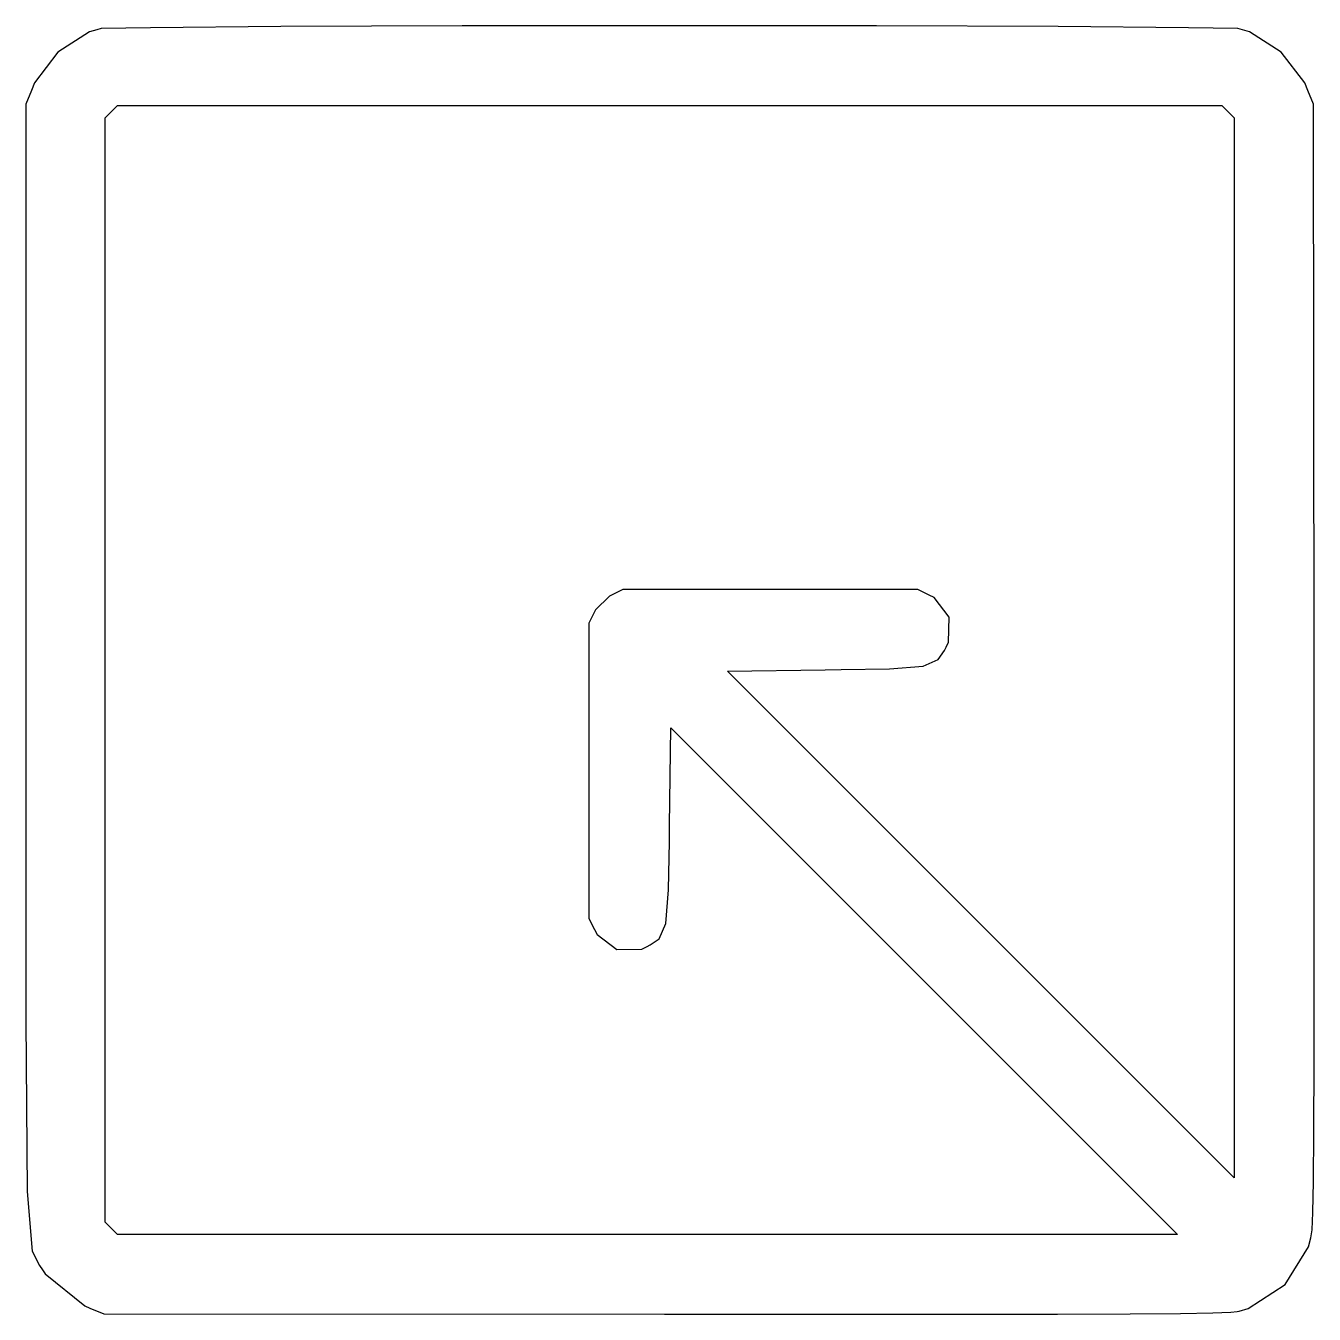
# Model space of a CAD drawing. Extents: x 0.025 to 0.504, y 3.661 to 4.14.
import ezdxf

# ---------------------------------------------------------------- set-up
doc = ezdxf.new("R2010")
doc.units = 0
doc.layers.get('0').update_dxf_attribs({"linetype": 'CONTINUOUS'})

msp = doc.modelspace()

# ---------------------------------------------------------------- linework, layer by layer
at = {"color": 0}
for points in [[(0.47651, 3.66254), (0.47987, 3.66347), (0.4936, 3.67242), (0.50233, 3.68636), (0.5032, 3.68972), (0.50336, 3.69049), (0.50364, 3.69276), (0.50396, 3.69922), (0.50418, 3.71072), (0.50434, 3.729), (0.50445, 3.75569), (0.50445, 3.79258), (0.50445, 3.84119), (0.50439, 3.88781), (0.50439, 3.90332), (0.50418, 4.11128), (0.50206, 4.11643), (0.50092, 4.11919), (0.49213, 4.13064), (0.48036, 4.13824), (0.47776, 4.139), (0.47602, 4.13949), (0.45774, 4.13965), (0.40923, 4.14014), (0.34174, 4.1404), (0.2647, 4.14046), (0.18766, 4.1404), (0.12017, 4.14014), (0.07167, 4.13965), (0.05339, 4.13949), (0.0517, 4.139), (0.04905, 4.13824), (0.03727, 4.13064), (0.02854, 4.11919), (0.02745, 4.11643), (0.02534, 4.11128), (0.02534, 3.90186), (0.02534, 3.86908), (0.02534, 3.77072), (0.02588, 3.70697), (0.02772, 3.68474), (0.03044, 3.67953), (0.03152, 3.6779), (0.0325, 3.67638), (0.04731, 3.66444), (0.04921, 3.66363), (0.05436, 3.66151), (0.26286, 3.66135), (0.2781, 3.66135), (0.32389, 3.66135), (0.37207, 3.66135), (0.40896, 3.66135), (0.43598, 3.66146), (0.45475, 3.66162), (0.46674, 3.66183), (0.47347, 3.66217), (0.47575, 3.66238), (0.47651, 3.66254)], [(0.05713, 3.69336), (0.05485, 3.69564), (0.05485, 4.10618), (0.05713, 4.10851), (0.05946, 4.11079), (0.47005, 4.11079), (0.47466, 4.10618), (0.47466, 3.71213), (0.38048, 3.80626), (0.2863, 3.90044), (0.32259, 3.90093), (0.32856, 3.90104), (0.34652, 3.90136), (0.35905, 3.90235), (0.36464, 3.90479), (0.36697, 3.90815), (0.36757, 3.90935), (0.36849, 3.91124), (0.36865, 3.92051), (0.36312, 3.92785), (0.36127, 3.92876), (0.3571, 3.93088), (0.24734, 3.93088), (0.24316, 3.92876), (0.2424, 3.92839), (0.23725, 3.92329), (0.23687, 3.92253), (0.23475, 3.91829), (0.23475, 3.80854), (0.23687, 3.80436), (0.23779, 3.80251), (0.24517, 3.79699), (0.25445, 3.79715), (0.25635, 3.79807), (0.25754, 3.79872), (0.26091, 3.801), (0.26329, 3.80658), (0.26432, 3.81917), (0.26465, 3.83708), (0.26476, 3.84304), (0.26519, 3.87939), (0.45356, 3.69103), (0.05946, 3.69103), (0.05713, 3.69336)]]:
    msp.add_lwpolyline(points, close=True, dxfattribs=at)

doc.saveas('drawing.dxf')
